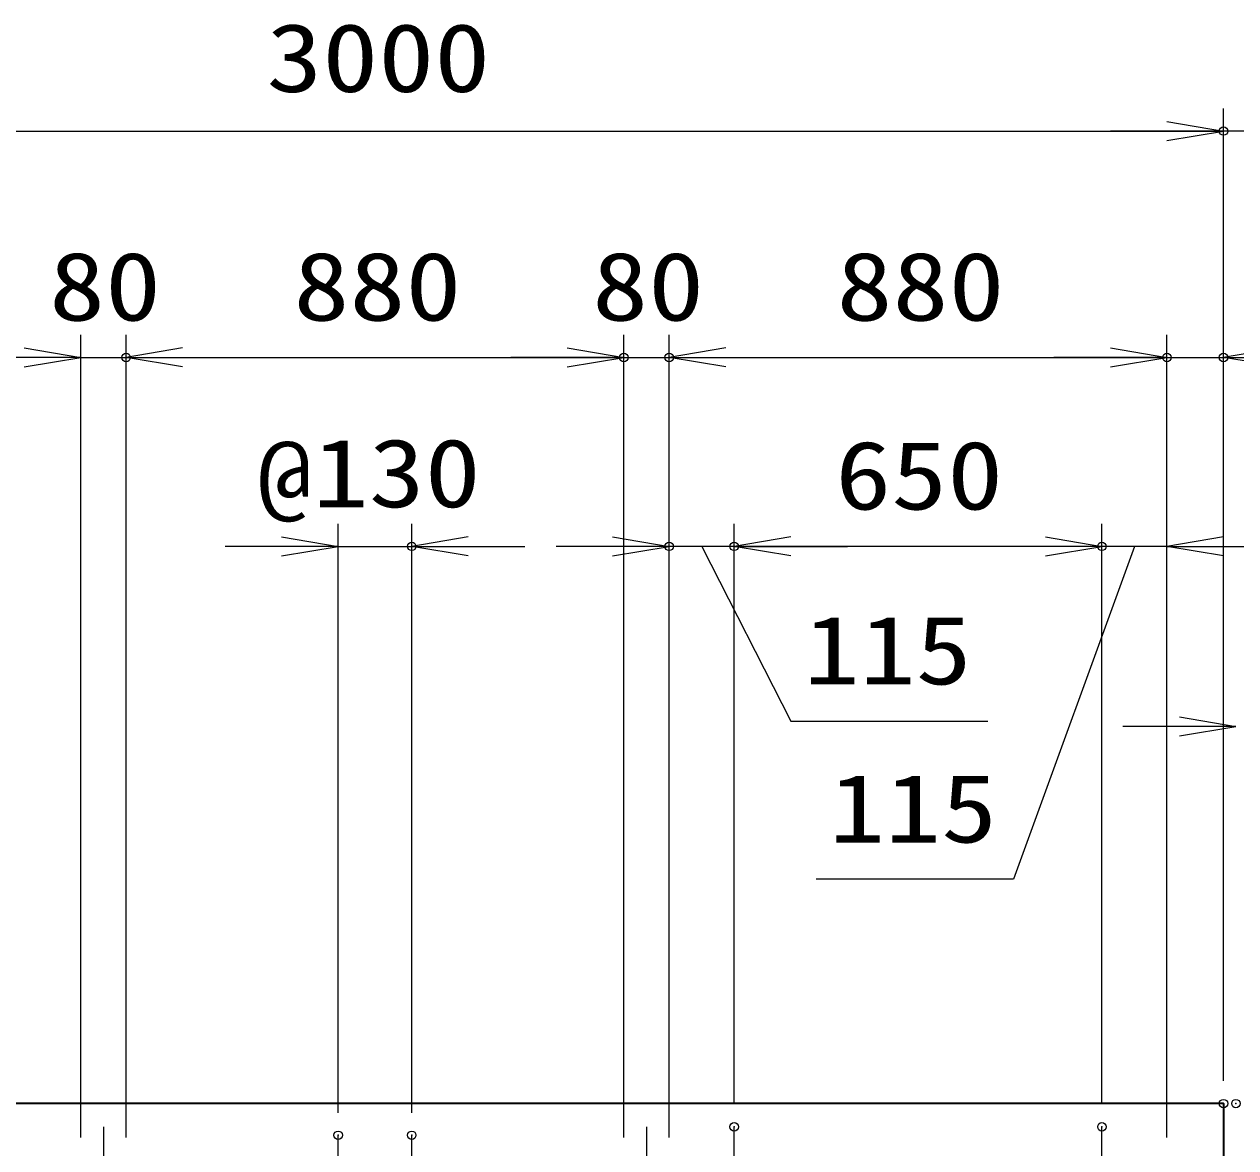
# Model space of a CAD drawing. Units: millimetres at full size. Extents: x -11880 to 11880, y -8400 to 8400.
# Drawn here: x 2274 to 4415, y 769 to 2754 of the extents above; entities that cross this region are included whole.
import ezdxf
from ezdxf.enums import TextEntityAlignment as Align

# ---------------------------------------------------------------- set-up
doc = ezdxf.new("R2010")
doc.units = ezdxf.units.MM
doc.header["$LTSCALE"] = 30
doc.header["$PDMODE"] = 32
doc.header["$PDSIZE"] = 15
doc.linetypes.add('USER1', pattern=[18, 12, -1.5, 3, -1.5])
for name, color, linetype, lineweight in [('0-1_外形線', 7, 'Continuous', 35), ('0-2_軸線', 200, 'USER1', 15), ('0-4_寸法線', 4, 'Continuous', 18), ('0-5_0', 7, 'Continuous', 18)]:
    doc.layers.add(name, color=color, linetype=linetype, lineweight=lineweight)
doc.layers.add('0-6_Defpoints', color=7, linetype='Continuous')
doc.styles.add('ＭＳ ゴシック', font='')
doc.styles.get('ＭＳ ゴシック').set_extended_font_data('MS Gothic')

# ---------------------------------------------------------------- blocks, each defined once
blk = doc.blocks.new('_Open')
at = {"layer": '0-5_0', "color": 4}
blk.add_line((-30, 5), (0, 0), dxfattribs=at)
blk.add_lwpolyline([(-30, -5), (0, 0), (-30, 0)], dxfattribs=at)

msp = doc.modelspace()

# ---------------------------------------------------------------- linework, layer by layer
at = {"layer": '0-1_外形線'}
for q in [(1393.88, 846.63), (4393.88, 746.63)]:
    msp.add_line((4393.88, 846.63), q, dxfattribs=at)
at = {"layer": '0-2_軸線'}
for p, q in [((2413.88, 805.63), (2413.88, -492.37)), ((3373.88, 805.63), (3373.88, -492.37)), ((3528.88, -492.37), (3528.88, 805.63)), ((4178.88, -492.37), (4178.88, 805.63)), ((2828.88, -477.37), (2828.88, 790.63)), ((2958.88, -477.37), (2958.88, 790.63))]:
    msp.add_line(p, q, dxfattribs=at)
at = {"layer": '0-4_寸法線'}
for p, q in [((4393.88, 886.63), (4393.88, 2605.19)), ((4393.88, 886.63), (4393.88, 2605.19)), ((1393.88, 2565.19), (4393.88, 2565.19)), ((4293.88, 2565.19), (4193.88, 2565.19)), ((4523.88, 2565.19), (4393.88, 2565.19)), ((2373.88, 786.63), (2373.88, 2205.19)), ((2373.88, 786.63), (2373.88, 2205.19)), ((2453.88, 786.63), (2453.88, 2205.19)), ((2453.88, 786.63), (2453.88, 2205.19)), ((3333.88, 786.63), (3333.88, 2205.19)), ((3333.88, 786.63), (3333.88, 2205.19)), ((3413.88, 786.63), (3413.88, 2205.19)), ((3413.88, 786.63), (3413.88, 2205.19)), ((4293.88, 786.63), (4293.88, 2205.19)), ((4293.88, 786.63), (4293.88, 2205.19)), ((4393.88, 886.63), (4393.88, 2205.19)), ((2373.88, 2165.19), (1493.88, 2165.19)), ((2373.88, 2165.19), (2453.88, 2165.19)), ((2453.88, 2165.19), (3333.88, 2165.19)), ((2553.88, 2165.19), (2653.88, 2165.19)), ((3233.88, 2165.19), (3133.88, 2165.19)), ((3333.88, 2165.19), (3413.88, 2165.19)), ((3413.88, 2165.19), (4293.88, 2165.19)), ((3513.88, 2165.19), (3613.88, 2165.19)), ((4193.88, 2165.19), (4093.88, 2165.19)), ((4293.88, 2165.19), (4393.88, 2165.19)), ((2828.88, 830.63), (2828.88, 1871.37)), ((2958.88, 830.63), (2958.88, 1871.37)), ((3413.88, 786.63), (3413.88, 1871.37)), ((3528.88, 845.63), (3528.88, 1871.37)), ((3528.88, 845.63), (3528.88, 1871.37)), ((4178.88, 845.63), (4178.88, 1871.37)), ((4178.88, 845.63), (4178.88, 1871.37)), ((4293.88, 786.63), (4293.88, 1871.37)), ((2728.88, 1831.37), (2628.88, 1831.37)), ((2828.88, 1831.37), (2958.88, 1831.37)), ((3058.88, 1831.37), (3158.88, 1831.37)), ((3313.88, 1831.37), (3213.88, 1831.37)), ((3528.88, 1831.37), (3413.88, 1831.37)), ((4178.88, 1831.37), (3528.88, 1831.37)), ((3628.88, 1831.37), (3728.88, 1831.37)), ((4078.88, 1831.37), (3978.88, 1831.37)), ((4293.88, 1831.37), (4178.88, 1831.37)), ((4393.88, 1831.37), (4493.88, 1831.37)), ((4315.73, 1513.25), (4215.73, 1513.25))]:
    msp.add_line(p, q, dxfattribs=at)
for points in [[(3471.38, 1831.37), (3628.67, 1522.37), (3977.47, 1522.37)], [(4236.38, 1831.37), (4022.39, 1242.99), (3673.59, 1242.99)]]:
    msp.add_lwpolyline(points, dxfattribs=at)
at = {"layer": '0-6_Defpoints'}
for p in [(4393.88, 2565.19), (2453.88, 2165.19), (3333.88, 2165.19), (3413.88, 2165.19), (4293.88, 2165.19), (4393.88, 2165.19), (2958.88, 1831.37), (3413.88, 1831.37), (3528.88, 1831.37), (4178.88, 1831.37), (4393.88, 846.63), (4393.88, 846.63), (4415.73, 846.63), (2828.88, 790.63), (2958.88, 790.63), (3528.88, 805.63), (4178.88, 805.63)]:
    msp.add_point(p, dxfattribs=at)

# ---------------------------------------------------------------- block references
at = {"layer": '0-4_寸法線', "xscale": 3.333333, "yscale": 3.333333}
for p in [(4393.88, 2565.19), (4393.88, 2565.19), (2373.88, 2165.19), (2373.88, 2165.19), (3333.88, 2165.19), (3333.88, 2165.19), (4293.88, 2165.19), (4293.88, 2165.19), (2828.88, 1831.37), (3413.88, 1831.37), (4178.88, 1831.37), (4178.88, 1831.37), (4415.73, 1513.25)]:
    msp.add_blockref('_Open', p, dxfattribs=at)
at = {"layer": '0-4_寸法線', "xscale": 3.333333, "yscale": 3.333333, "rotation": 180}
for p in [(2453.88, 2165.19), (2453.88, 2165.19), (3413.88, 2165.19), (3413.88, 2165.19), (4393.88, 2165.19), (2958.88, 1831.37), (3528.88, 1831.37), (3528.88, 1831.37), (4293.88, 1831.37)]:
    msp.add_blockref('_Open', p, dxfattribs=at)

# ---------------------------------------------------------------- texts
at = {"layer": '0-4_寸法線', "color": 254, "style": 'ＭＳ ゴシック', "width": 1.2}
for s, p in [('3000', (2701.88, 2597.87)), ('80', (2317.88, 2193.87)), ('880', (2749.88, 2193.87)), ('80', (3277.88, 2193.87)), ('880', (3709.88, 2193.87)), ('@130', (2685.08, 1864.06)), ('650', (3707.48, 1860.06)), ('115', (3651.87, 1551.05)), ('115', (3696.79, 1271.67))]:
    msp.add_text(s, height=121.2, dxfattribs=at).set_placement(p, align=Align.BOTTOM_LEFT)

doc.saveas('drawing.dxf')
